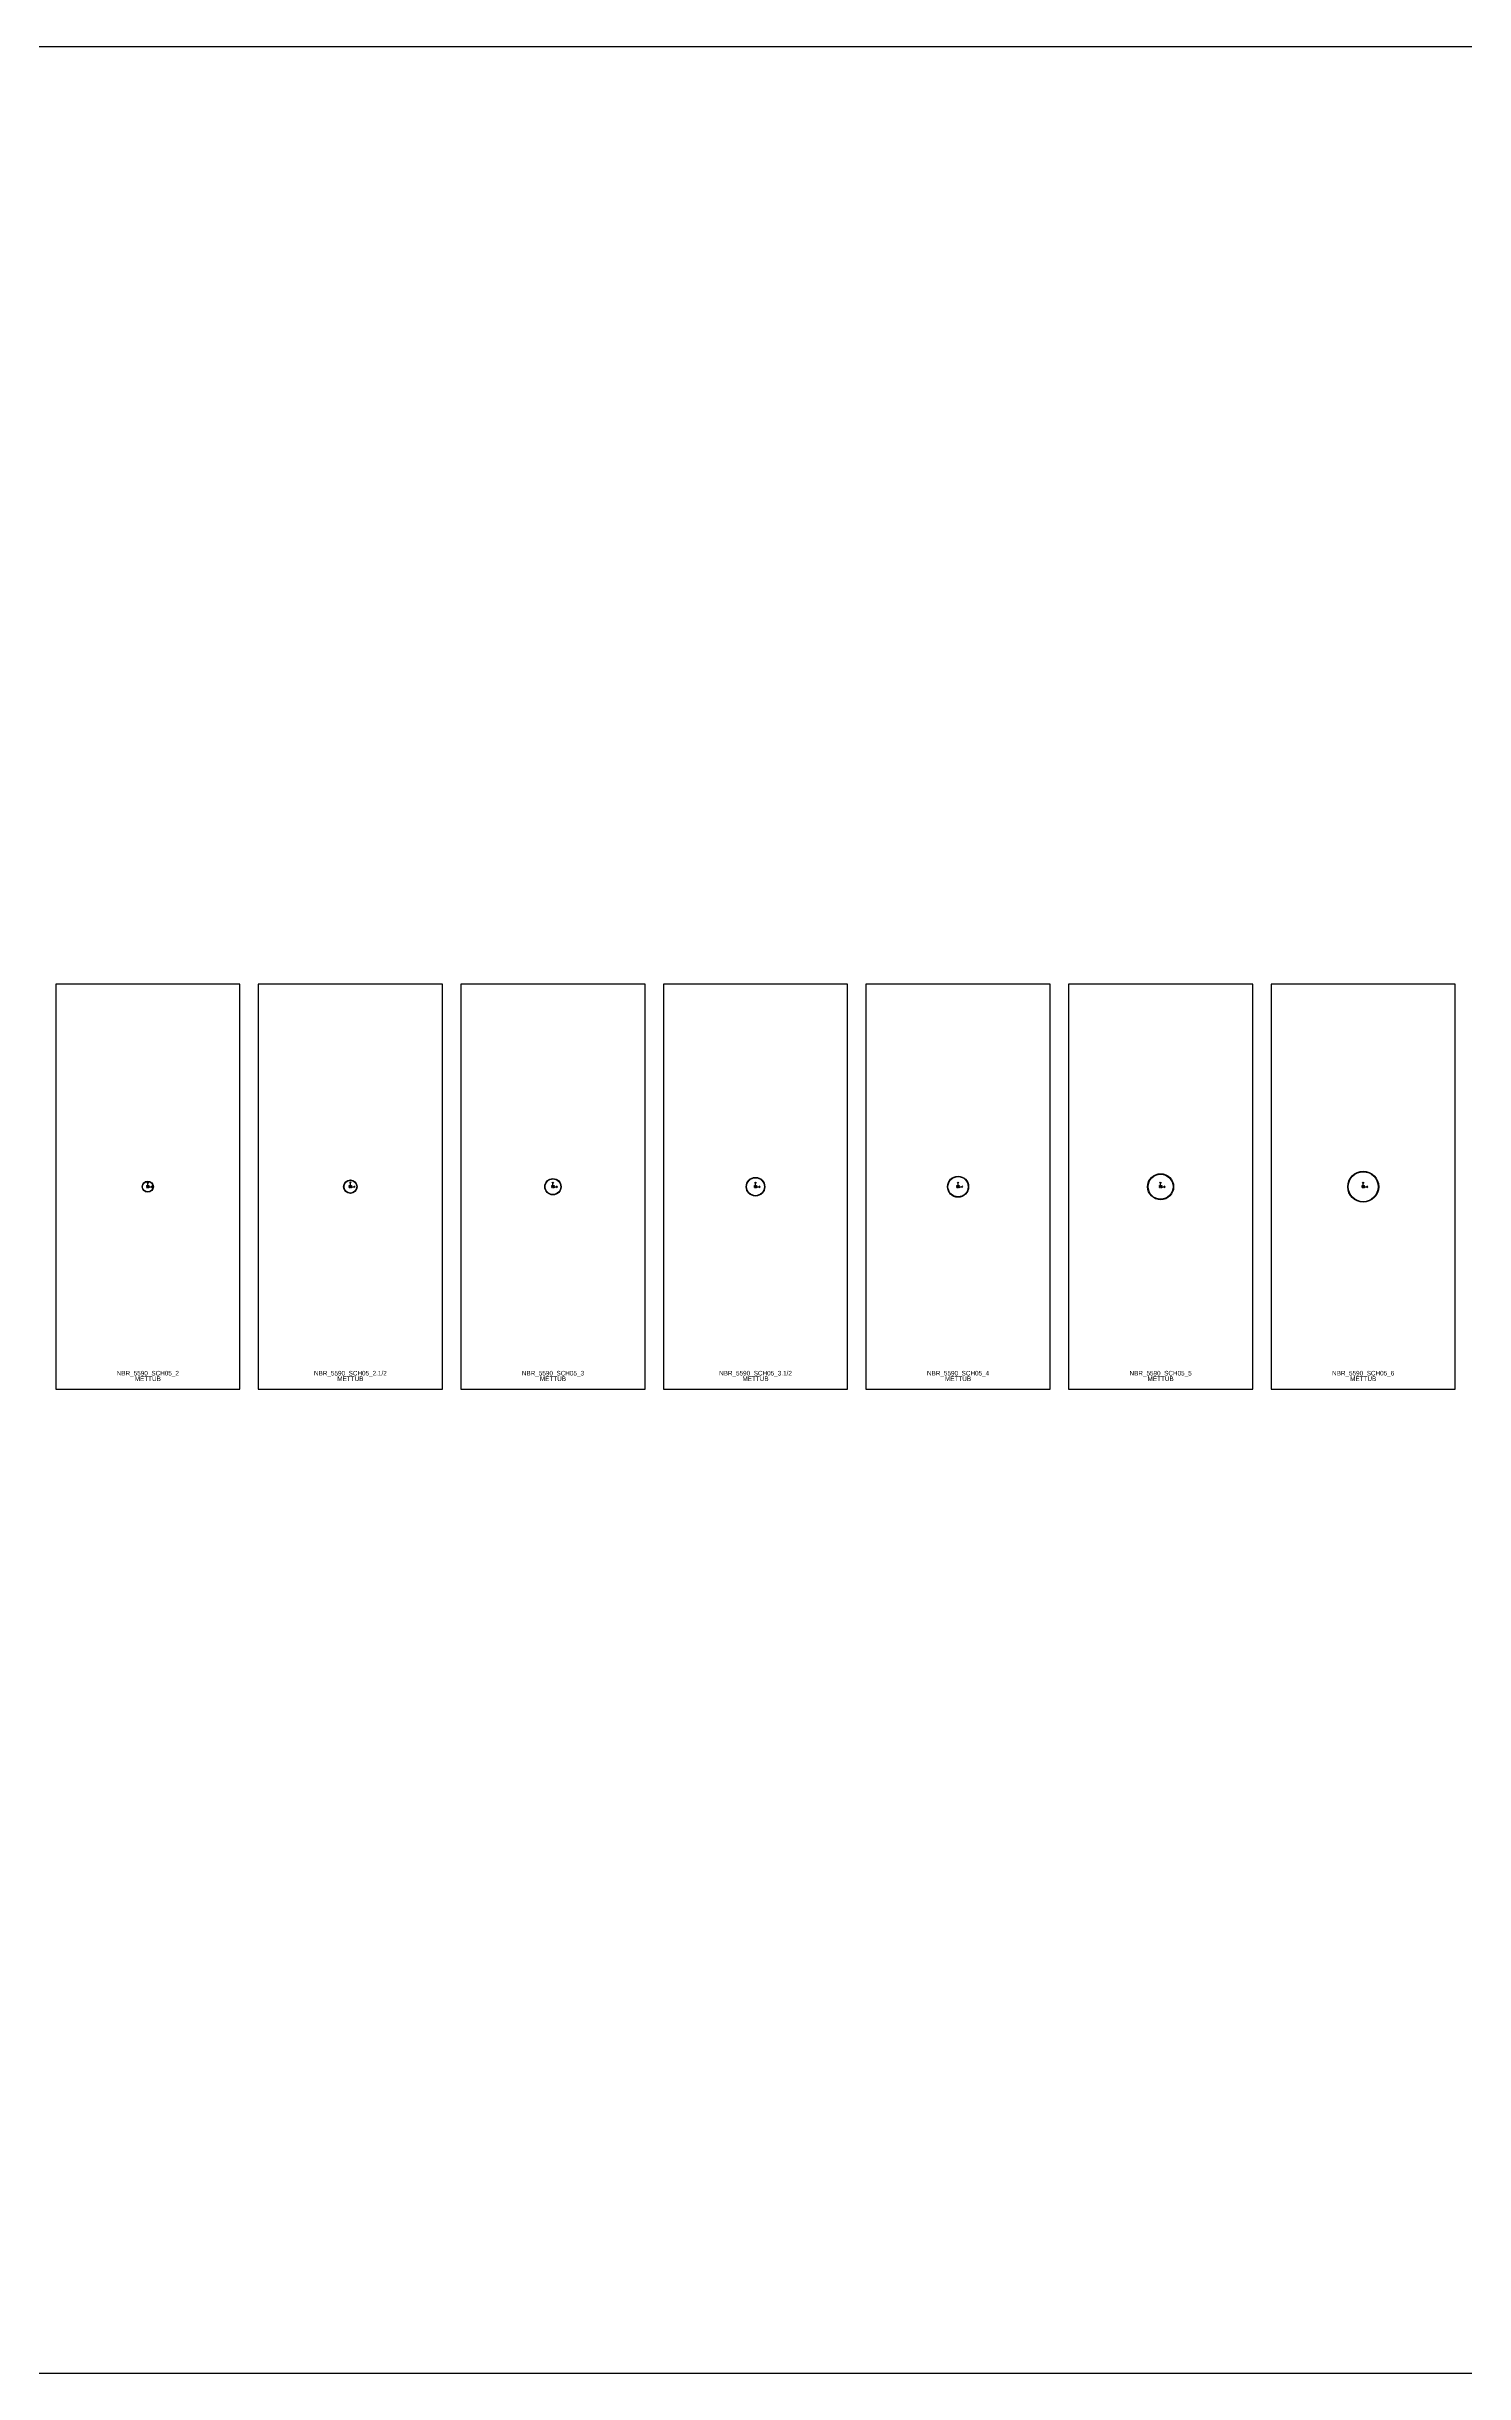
# Model space of a CAD drawing. Header units: millimetres. Extents: x -3707 to 123136, y -6444 to 6191.
# Drawn here: x 4950 to 12650, y -6444 to 6191 of the extents above; entities that cross this region are included whole.
import ezdxf
from ezdxf.enums import TextEntityAlignment as Align

# ---------------------------------------------------------------- set-up
doc = ezdxf.new("R2010")
doc.units = ezdxf.units.MM
for name, color, linetype in [('Hype_CoordinateSys', 6, 'Continuous'), ('Hype_ExactOuterSection', 8, 'Continuous'), ('Hype_Frame', 10, 'Continuous'), ('Hype_InnerSection', 2, 'Continuous'), ('Hype_OuterSection', 72, 'Continuous'), ('Hype_RefAxis', 1, 'Continuous'), ('Hype_SectionName', 41, 'Continuous'), ('Hype_TypeName', 45, 'Continuous')]:
    doc.layers.add(name, color=color, linetype=linetype)

# ---------------------------------------------------------------- blocks, each defined once
blk = doc.blocks.new('HYPE_COORDINATESYS')
at = {"layer": 'Hype_CoordinateSys', "linetype": 'Continuous'}
for p, q in [((-0.2, 0.8), (0, 1)), ((0, 0), (0, 1)), ((0.2, 0.8), (0, 1)), ((0, 0), (1, 0)), ((0.8, 0.2), (1, 0)), ((0.8, -0.2), (1, 0))]:
    blk.add_line(p, q, dxfattribs=at)
blk = doc.blocks.new('HYPE_REFAXIS4')
at = {"layer": 'Hype_ExactOuterSection'}
h = blk.add_hatch(color=4, dxfattribs=at)
edge = h.paths.add_edge_path(flags=0)
edge.add_arc((0, 0), 0.25, 0, 360)
at = {"layer": 'Hype_RefAxis', "color": 4, "linetype": 'Continuous'}
for centre in [(-1, 1), (-1, 0), (0, 1), (0, 0), (1, 1), (1, 0), (-1, -1), (0, -1), (1, -1)]:
    blk.add_circle(centre, 0.25, dxfattribs=at)
at = {"color": 4, "linetype": 'Continuous'}
blk.add_text('Middle Middle', height=0.125, dxfattribs=at).set_placement((2, 0))

msp = doc.modelspace()

# ---------------------------------------------------------------- linework, layer by layer
msp.add_lwpolyline([(-3707, 6191), (123136, 6191), (123136, -6444), (-3707, -6444)], close=True)
at = {"layer": 'Hype_ExactOuterSection'}
for centre, radius in [((5500, 0), 30.2), ((6600, 0), 36.5), ((7700, 0), 44.5), ((8800, 0), 50.8), ((9900, 0), 57.1), ((11000, 0), 70.7), ((12100, 0), 84.1)]:
    msp.add_circle(centre, radius, dxfattribs=at)
at = {"layer": 'Hype_Frame'}
for points in [[(6000, 1100), (5000, 1100), (5000, -1100), (6000, -1100)], [(7100, 1100), (6100, 1100), (6100, -1100), (7100, -1100)], [(8200, 1100), (7200, 1100), (7200, -1100), (8200, -1100)], [(9300, 1100), (8300, 1100), (8300, -1100), (9300, -1100)], [(10400, 1100), (9400, 1100), (9400, -1100), (10400, -1100)], [(11500, 1100), (10500, 1100), (10500, -1100), (11500, -1100)], [(12600, 1100), (11600, 1100), (11600, -1100), (12600, -1100)]]:
    msp.add_lwpolyline(points, close=True, dxfattribs=at)
at = {"layer": 'Hype_InnerSection'}
for centre, radius in [((5500, 0), 28.5), ((6600, 0), 34.4), ((7700, 0), 42.3), ((8800, 0), 48.7), ((9900, 0), 55), ((11000, 0), 67.9), ((12100, 0), 81.4)]:
    msp.add_circle(centre, radius, dxfattribs=at)
at = {"layer": 'Hype_OuterSection'}
for centre, radius in [((5500, 0), 30.2), ((6600, 0), 36.5), ((7700, 0), 44.5), ((8800, 0), 50.8), ((9900, 0), 57.1), ((11000, 0), 70.7), ((12100, 0), 84.1)]:
    msp.add_circle(centre, radius, dxfattribs=at)

# ---------------------------------------------------------------- block references
at = {"layer": 'Hype_InnerSection', "xscale": 25, "yscale": 25, "zscale": 25}
for p in [(5500, 0), (6600, 0), (7700, 0), (8800, 0), (9900, 0), (11000, 0), (12100, 0)]:
    msp.add_blockref('HYPE_COORDINATESYS', p, dxfattribs=at)
at = {"layer": 'Hype_RefAxis', "xscale": 5, "yscale": 5, "zscale": 5}
for p in [(5500, 0), (6600, 0), (7700, 0), (8800, 0), (9900, 0), (11000, 0), (12100, 0)]:
    msp.add_blockref('HYPE_REFAXIS4', p, dxfattribs=at)

# ---------------------------------------------------------------- texts
at = {"layer": 'Hype_SectionName'}
for s, p in [('NBR_5590_SCH05_2', (5500, -1025)), ('NBR_5590_SCH05_2.1/2', (6600, -1025)), ('NBR_5590_SCH05_3', (7700, -1025)), ('NBR_5590_SCH05_3.1/2', (8800, -1025)), ('NBR_5590_SCH05_4', (9900, -1025)), ('NBR_5590_SCH05_5', (11000, -1025)), ('NBR_5590_SCH05_6', (12100, -1025))]:
    msp.add_text(s, height=25, dxfattribs=at).set_placement(p, align=Align.CENTER)
at = {"layer": 'Hype_TypeName'}
for p in [(5500, -1055), (6600, -1055), (7700, -1055), (8800, -1055), (9900, -1055), (11000, -1055), (12100, -1055)]:
    msp.add_text('METTUB', height=25, dxfattribs=at).set_placement(p, align=Align.CENTER)

doc.saveas('drawing.dxf')
